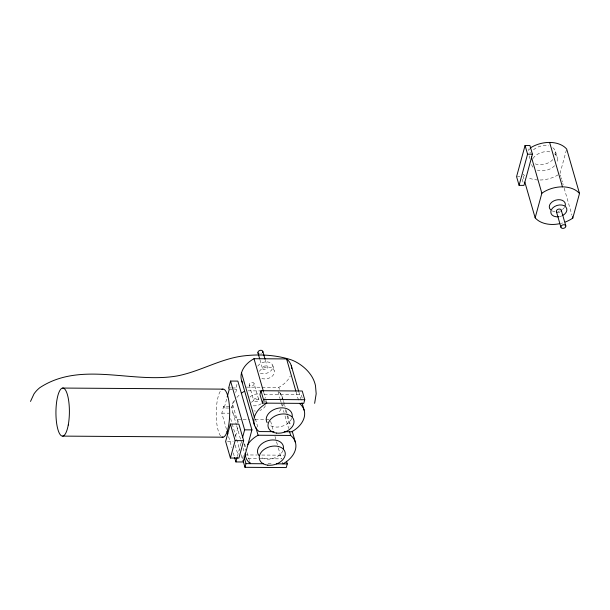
<?xml version="1.0" encoding="UTF-8"?>
<svg xmlns="http://www.w3.org/2000/svg" width="610" height="610" viewBox="0 0 610 610"><rect width="100%" height="100%" fill="white"/><g stroke="black" fill="none" stroke-linecap="round" stroke-linejoin="round"><path stroke-width="0.46" stroke-dasharray="3.05 2.29" d="M226.508 429.409L221.819 413.145L223.687 406.268L230.976 406.313L231.48 408.059L233.973 398.887M228.75 408.037L224.19 408.006L226.943 397.918M235.727 392.466L236.474 389.721L235.971 387.975L237.137 383.675M235.628 436.028L238.373 425.94M237.397 456.433L241.392 441.762M242.475 458.59L243.474 454.923L257.138 455.014M528.534 150.609L529.03 148.787L530.288 153.148M566.423 149.953L559.972 173.652A25.933 18.079 -16.1 0 1 527.665 177.434M517.387 176.656L519.819 176.671M246.257 387.129L261.149 387.236M262.079 387.236L278.839 387.35A25.933 18.079 -16.1 0 0 290.284 375.973M228.681 387.929L231.419 387.945M232.326 387.952L235.971 387.975M229.185 389.668L236.474 389.721M248.049 390.819L260.15 390.903M264.313 394.426L301.241 394.678L302.499 399.031M221.819 413.145L229.101 413.191M234.842 400.282A25.933 18.079 -16.1 0 0 237.511 419.23L249.62 419.306M255.201 419.344L270.1 419.444M227.515 441.487L233.18 441.526M261.789 455.045L283.886 455.19M248.102 458.628L258.426 458.697M259.364 458.705L281.881 458.857M268.026 463.783L271.755 463.806M555.565 151.654L557.319 157.754M560.376 175.04L560.773 176.427M561.177 177.815L561.574 179.203M561.978 180.59L562.374 181.978M562.778 183.366L563.183 184.754M564.181 188.231L571.997 215.307M523.083 176.008L524.341 180.362M522.191 179.294L523.197 182.779M298.869 391.963L301.752 401.937M296.117 391.971L298.908 401.616M282.537 397.758L283.322 400.48M283.589 401.38L285.16 406.824M286.204 410.454L287.516 414.983M287.775 415.89L290.657 425.871M272.845 365.657L274.355 370.88M278.839 387.35L279.441 389.432M280.44 392.909L282.049 398.46M283.65 404.018L284.252 406.1M285.251 409.569L286.052 412.345M287.058 415.822L290.063 426.23M278.038 391.712L280.043 398.658M280.242 399.352L281.05 402.127M281.248 402.821L282.247 406.298M283.452 410.461L284.054 412.543M285.053 416.012L288.66 428.51M265.342 360.167L267.355 367.144A2.531 1.761 -16.1 0 1 264.061 369.614A2.531 1.761 -16.1 0 1 263.314 366.648A2.531 1.761 -16.1 0 1 267.355 367.144M259.952 359.748L262.468 368.463M263.665 392.2L265.411 398.238M266.036 400.419L266.509 402.051M264.359 398.62L265.365 402.104M270.611 421.236L273.448 431.057M274.996 436.417L276.284 440.877M276.543 441.777L278.091 447.13M278.343 448.022L281.416 458.651M282.422 462.144L282.926 463.882M254.08 383.553A2.531 1.761 -16.1 0 1 250.794 386.023A2.531 1.761 -16.1 0 1 250.047 383.057A2.531 1.761 -16.1 0 1 254.08 383.553L258.61 399.237A2.531 1.761 -16.1 0 1 255.323 401.708A2.531 1.761 -16.1 0 1 254.576 398.742A2.531 1.761 -16.1 0 1 258.61 399.237M249.2 384.872L253.729 400.557M255.415 418.872L258.297 428.845M237.511 419.23L238.586 422.951M244.602 443.79L245.677 447.511M247.18 452.719L249.238 459.849M249.398 460.397L249.711 461.488M232.784 404.956L237.992 423.012M244.008 443.836L245.609 449.395A25.933 18.079 -16.1 0 0 245.388 450.302M232.814 412.49L236.405 424.934M236.665 425.818L240.508 439.154M240.767 440.039L241.796 443.6M243.077 448.037L244.358 452.483M230.664 418.612L231.968 423.134M232.235 424.034L239.799 450.241M241.102 454.755L242.406 459.277M235.132 445.018L237.9 454.603M223.687 406.268L224.19 408.006M228.597 436.638L231.724 447.481M233.294 452.902L234.331 456.516M559.751 212.425A2.531 1.761 -16.1 0 1 558.12 212.707M552.812 147.696A13.283 9.257 -16.1 0 1 555.207 156.069M552.866 159.622A13.283 9.257 -16.1 0 1 534.558 163.632M529.922 158.585A13.283 9.257 -16.1 0 1 529.808 155.901M533.506 149.778A13.283 9.257 -16.1 0 1 548.771 145.889M554.574 153.796A13.283 9.257 -16.1 0 1 556.564 163.053M554.62 165.714A13.283 9.257 -16.1 0 1 537.372 170.137M532.949 167.224A13.283 9.257 -16.1 0 1 531.485 162.885M532.965 158.486A13.283 9.257 -16.1 0 1 550.533 151.989M564.471 207.347A8.22 5.734 -16.1 0 1 562.435 209.451M559.507 210.976A8.22 5.734 -16.1 0 1 557.937 211.403M555.001 211.586A8.22 5.734 -16.1 0 1 552.263 210.923M561.795 215.902A8.22 5.734 -16.1 0 1 559.446 216.626M524.73 175.627A25.933 18.079 -16.1 0 1 523.06 174.178M562.595 222.947A25.933 18.079 -16.1 0 1 561.246 223.321M282.964 450.508A13.283 9.257 -16.1 0 1 261.332 457.569M265.396 405.711A8.22 5.734 -16.1 0 1 259.86 410.446M255.354 411.056A8.22 5.734 -16.1 0 1 253.943 410.843M251.412 402.341A8.22 5.734 -16.1 0 1 260.005 399.192M264.404 400.945A8.22 5.734 -16.1 0 1 265.175 401.906M261.271 403.69A8.22 5.734 -16.1 0 1 252.433 405.612M249.902 397.11A8.22 5.734 -16.1 0 1 259.204 394.045M282.788 404.377A25.933 18.079 -16.1 0 1 282.293 406.199M281.065 409.013A25.933 18.079 -16.1 0 1 278.442 412.795M236.909 397.453A25.933 18.079 -16.1 0 1 239.6 394.731M278.678 391.742A25.933 18.079 -16.1 0 1 282.788 398.704M261.53 353.548A2.531 1.761 -16.1 0 1 260.813 353.83M291.71 418.414A13.283 9.257 -16.1 0 1 281.789 426.367A13.283 9.257 -16.1 0 1 269.17 424.888M259.281 371.337A8.22 5.734 -16.1 0 1 270.848 367.51A8.22 5.734 -16.1 0 1 272.678 375.821A8.22 5.734 -16.1 0 1 260.744 377.986M257.771 366.107A8.22 5.734 -16.1 0 1 269.338 362.279A8.22 5.734 -16.1 0 1 271.168 370.598A8.22 5.734 -16.1 0 1 259.235 372.763M220.614 435.891A24.034 6.733 -89.6 0 1 216.214 412.917A24.034 6.733 -89.6 0 1 221.026 390.286"/><path stroke-width="0.91" d="M314.646 403.34L316.171 393.77L315.484 385.619A60.68 42.303 -16.1 0 0 311.977 376.736C308.142 370.423 302.377 365.398 295.896 361.921A50.676 35.334 -16.1 0 0 290.962 359.74C275.011 354.646 257.755 353.93 241.24 356.217C219.127 359.603 199.508 371.536 177.64 375.851C132.317 383.98 81.092 360.472 39.749 387.724A30.05 20.953 -16.1 0 0 34 393.892L30.5 401.433M234.598 457.416L235.902 461.938L243.184 461.983L251.93 429.89L237.847 381.097L230.557 381.052L228.681 387.929L229.185 389.668L227.187 397.003M230.374 424.049L225.624 441.472L230.405 458.026L238.906 458.087L243.649 440.664L238.868 424.11L230.374 424.049L235.147 440.603L230.405 458.026M235.902 461.938L237.145 457.347M242.643 437.179L244.64 429.844L230.557 381.052M260.958 390.728L259.959 394.395L262.475 403.111L303.757 403.393L304.756 399.718L302.24 391.01L260.958 390.728L263.474 399.443L262.475 403.111M286.517 461.297L287.272 463.913L286.273 467.58L244.991 467.306L245.99 463.638L244.229 457.538M525.073 145.47L516.578 176.648L519.095 185.364L523.952 185.394L532.438 154.216L529.93 145.5L525.073 145.47L527.581 154.185L519.095 185.364M559.896 223.641A25.933 18.079 -16.1 0 1 535.153 217.831L541.855 193.225L531.386 156.961M565.287 222.04A25.933 18.079 -16.1 0 0 572.798 218.083L579.5 193.477L566.675 149.046A25.933 18.079 -16.1 0 0 530.189 148.017M527.581 154.185L532.438 154.216M242.757 383.141A25.933 18.079 -16.1 0 1 253.996 358.703L286.578 358.924A25.933 18.079 -16.1 0 1 291.801 368.516M62.639 388.059L222.924 389.134M263.474 399.443L304.756 399.718M244.64 429.844L251.93 429.89M273.974 431.666L259.082 431.567A25.933 18.079 -16.1 0 1 266.822 403.141L266.669 402.6M284.214 431.735L291.664 431.788A25.933 18.079 -16.1 0 0 299.411 403.362M247.668 444.72A25.933 18.079 -16.1 0 1 258.083 435.235L290.665 435.456A25.933 18.079 -16.1 0 1 282.926 463.882M62.685 436.112L222.97 437.187M235.147 440.603L243.649 440.664M245.99 463.638L263.375 463.752M276.406 463.836L287.272 463.913M572.401 216.695L572.798 218.083M549.625 142.42L562.45 186.858M561.276 210.221L565.805 225.906A2.531 1.761 -16.1 0 1 562.511 228.376A2.531 1.761 -16.1 0 1 561.772 225.41A2.531 1.761 -16.1 0 1 565.805 225.906M556.396 211.54L560.918 227.225M524.844 182.108L535.153 217.831M291.283 365.664L298.61 391.056M302.011 402.844L304.108 410.095M286.578 358.924L295.858 391.079M292.228 431.308L295.362 442.189M289.46 431.293L290.665 435.456M262.826 351.459L265.091 359.298M257.938 352.778L259.7 358.878M253.996 358.703L263.451 391.452M241.529 372.862L254.355 417.293M255.727 427.076L258.083 435.235M241.56 380.396L254.385 424.834M250.024 462.578L250.344 463.661A25.933 18.079 -16.1 0 1 245.09 453.123M242.978 460.329L244.991 467.306M227.034 431.217L227.812 433.923M557.281 212.501A2.531 1.761 -16.1 0 1 556.808 210.137A2.531 1.761 -16.1 0 1 560.125 209.161A2.531 1.761 -16.1 0 1 561.032 211.403M550.601 209.832A8.22 5.734 -16.1 0 1 555.809 200.126A8.22 5.734 -16.1 0 1 565.218 205.707M558.676 216.756A8.22 5.734 -16.1 0 1 551.348 209.794A8.22 5.734 -16.1 0 1 564.235 205.768A8.22 5.734 -16.1 0 1 562.55 215.543M541.855 193.225A25.933 18.079 -16.1 0 1 579.5 193.477M258.953 455.563A13.283 9.257 -16.1 0 1 268.133 440.611A13.283 9.257 -16.1 0 1 283.437 448.777M241.712 393.046A25.933 18.079 -16.1 0 1 244.03 391.506M259.021 353.815A2.531 1.761 -16.1 0 1 258.266 351.482A2.531 1.761 -16.1 0 1 261.606 350.376A2.531 1.761 -16.1 0 1 262.582 352.641M267.134 422.661A13.283 9.257 -16.1 0 1 277.535 408.342A13.283 9.257 -16.1 0 1 292.182 416.683M221.964 389.47A24.034 6.733 -89.6 0 1 229.68 412.551A24.034 6.733 -89.6 0 1 222.01 437.034M267.805 465.171A13.283 9.257 -16.1 0 0 285.083 452.193A13.283 9.257 -16.1 0 0 263.901 449.608A13.283 9.257 -16.1 0 0 267.805 465.171M276.551 433.077A13.283 9.257 -16.1 0 0 293.822 420.099A13.283 9.257 -16.1 0 0 272.639 417.514A13.283 9.257 -16.1 0 0 276.551 433.077M68.251 425.04A24.034 6.733 -89.6 0 0 63.12 388.074A24.034 6.733 -89.6 0 0 56.616 423.134A24.034 6.733 -89.6 0 0 68.251 425.04"/></g></svg>
